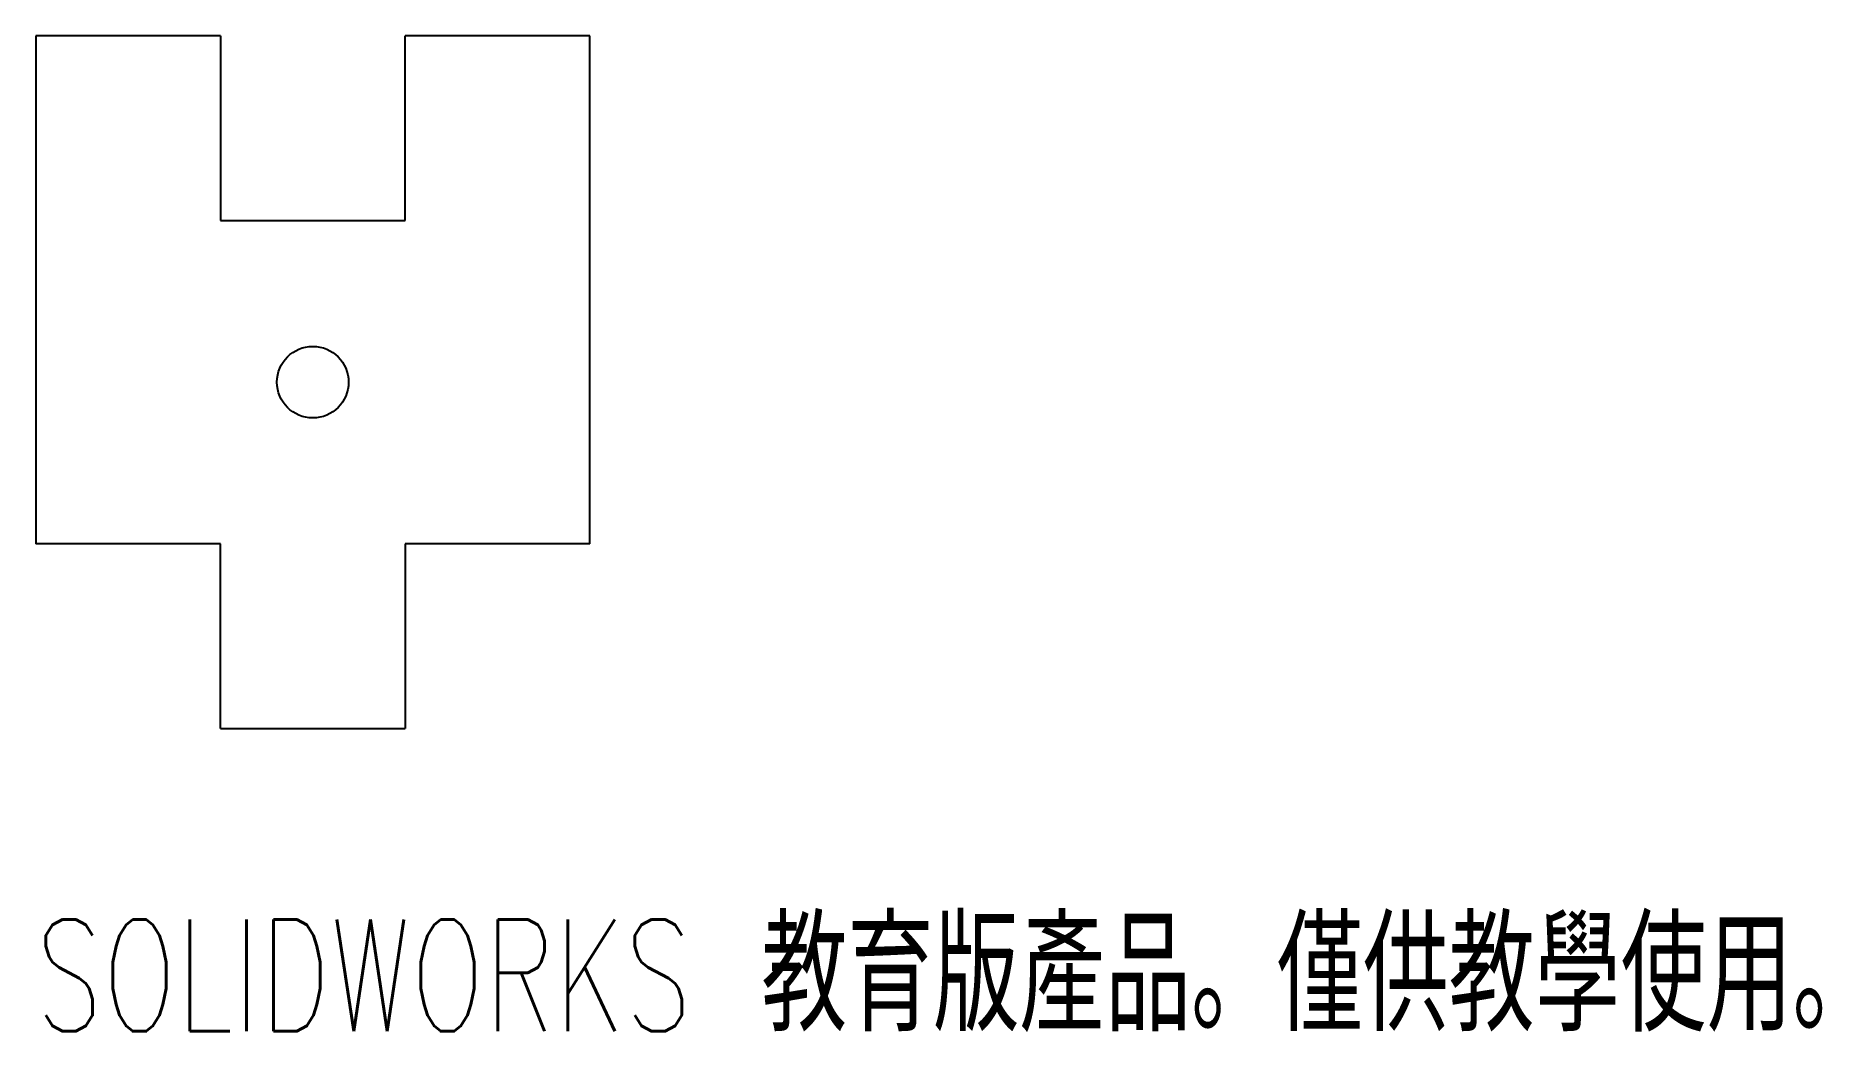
# Paper-space layout '_上視' of a CAD drawing. Header units: millimetres. Extents: x -12 to 65.4, y -28.2 to 15.
import ezdxf

# ---------------------------------------------------------------- set-up
doc = ezdxf.new("R2010")
doc.units = ezdxf.units.MM
doc.styles.add('SLDTEXTSTYLE0', font='TXT', dxfattribs={"width": 0.7, "bigfont": 'bigfont'})

psp = doc.layouts.new('_上視')

# ---------------------------------------------------------------- linework, layer by layer
at = {"color": 7, "linetype": 'Continuous', "lineweight": 25}
for p, q in [((-12, 15), (-12, -7)), ((-4, 15), (-12, 15)), ((-4, 15), (-4, 7)), ((4, 7), (4, 15)), ((12, 15), (4, 15)), ((12, -7), (12, 15)), ((-4, 7), (4, 7)), ((-4, -7), (-12, -7)), ((-4, -15), (-4, -7)), ((12, -7), (4, -7)), ((4, -7), (4, -15)), ((-4, -15), (4, -15))]:
    psp.add_line(p, q, dxfattribs=at)
psp.add_circle((0, 0), 1.55, dxfattribs=at)

# ---------------------------------------------------------------- texts
at = {"color": 7, "linetype": 'Continuous', "insert": (-12, -23.27), "char_height": 4.83362, "attachment_point": 1, "style": 'SLDTEXTSTYLE0'}
psp.add_mtext('SOLIDWORKS 教育版產品。僅供教學使用。', dxfattribs=at)

doc.saveas('drawing.dxf')
